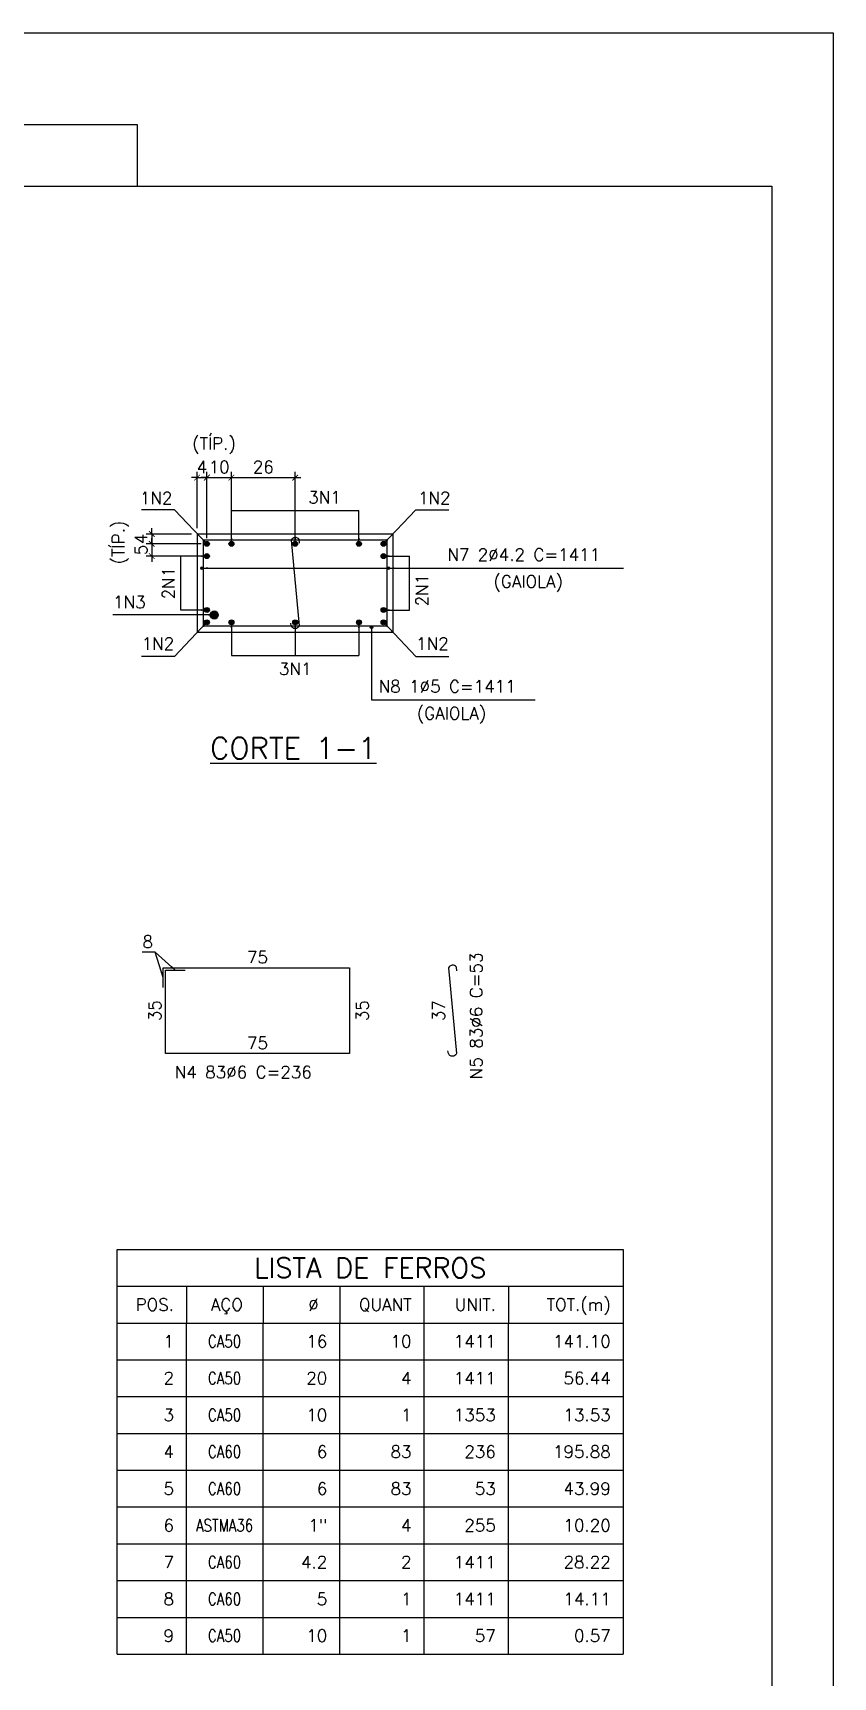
# Model space of a CAD drawing. Header units: centimetres. Extents: x 1658 to 19651, y 8082 to 11444.
# Drawn here: x 8162 to 9141, y 9433 to 11444 of the extents above; entities that cross this region are included whole.
import ezdxf
from ezdxf.enums import TextEntityAlignment as Align

# ---------------------------------------------------------------- set-up
doc = ezdxf.new("R2010")
doc.units = ezdxf.units.CM
doc.header["$LTSCALE"] = 50
doc.header["$MEASUREMENT"] = 0
doc.header["$PDMODE"] = 67
for name, color, linetype in [('COTAS-PRECON', 1, 'Continuous'), ('FORMATO-PRECON', 2, 'Continuous'), ('HACHURAS-PRECON', 1, 'Continuous'), ('LINHA-01-PRECON', 1, 'Continuous'), ('LINHA-02-PRECON', 2, 'Continuous'), ('LINHA-04-PRECON', 4, 'Continuous'), ('ListaF', 3, 'Continuous'), ('X1', 2, 'Continuous')]:
    doc.layers.add(name, color=color, linetype=linetype)
doc.styles.add('PRECON-ROMANS', font='romans.shx')
doc.styles.get("Standard").update_dxf_attribs({"font": 'romans.shx'})
doc.dimstyles.new('ESC50-50', dxfattribs={"dimscale": 50, "dimtxt": 0.2, "dimasz": 0.15, "dimexe": 0.15, "dimexo": 0.15, "dimgap": 0.08, "dimtad": 1, "dimdec": 1, "dimzin": 12, "dimdsep": 46, "dimtxsty": 'Standard', "dimblk": 'ARCHTICK', "dimcen": 0.09, "dimdle": 0.15, "dimclrd": 256, "dimclre": 256, "dimclrt": 2, "dimazin": 3, "dimtfac": 1, "dimtdec": 1, "dimtmove": 1, "dimatfit": 2, "dimfxl": 0.15, "dimtolj": 1, "dimtzin": 0, "dimarcsym": 0})
doc.dimstyles.new('ESC75-25', dxfattribs={"dimscale": 0, "dimtxt": 15, "dimasz": 7, "dimexe": 7, "dimexo": 7, "dimgap": 5.5, "dimtad": 1, "dimdec": 1, "dimlfac": 0.333333, "dimdsep": 46, "dimtxsty": 'Standard', "dimblk": 'ARCHTICK', "dimcen": 0.1, "dimdle": 7, "dimclrd": 256, "dimclre": 256, "dimclrt": 2, "dimadec": 0, "dimazin": 0, "dimtfac": 1, "dimtdec": 1, "dimtix": 1, "dimtmove": 2, "dimatfit": 3, "dimfxl": 1, "dimarcsym": 0})
doc.dimstyles.new('ESC75-75', dxfattribs={"dimscale": 0, "dimtxt": 15, "dimasz": 7, "dimexe": 7, "dimexo": 7, "dimgap": 5.5, "dimtad": 1, "dimdec": 1, "dimdsep": 46, "dimtxsty": 'Standard', "dimblk": 'ARCHTICK', "dimcen": 0.1, "dimdle": 7, "dimclrd": 256, "dimclre": 256, "dimclrt": 2, "dimadec": 0, "dimazin": 0, "dimtfac": 1, "dimtdec": 1, "dimtix": 1, "dimtmove": 2, "dimatfit": 3, "dimfxl": 1, "dimarcsym": 0})

# ---------------------------------------------------------------- blocks, each defined once
blk = doc.blocks.new('A$C2E607E54')
at = {"layer": 'FORMATO-PRECON', "color": 6}
blk.add_line((1835, 4050), (685, 4050), dxfattribs=at)
at = {"layer": 'FORMATO-PRECON'}
for points in [[(0, 4200), (2970, 4200), (2970, 0), (0, 0)], [(685, 3950), (1835, 3950), (1835, 4050), (685, 4050)]]:
    blk.add_lwpolyline(points, close=True, dxfattribs=at)
at = {"layer": 'FORMATO-PRECON', "color": 6}
blk.add_lwpolyline([(100, 3950), (2870, 3950), (2870, 100), (100, 100)], close=True, dxfattribs=at)
blk = doc.blocks.new('_ArchTick')
at = {"color": 0, "linetype": 'ByBlock', "const_width": 0.15}
blk.add_lwpolyline([(-0.5, -0.5), (0.5, 0.5)], dxfattribs=at)
blk = doc.blocks.new('*D165')
at = {"layer": 'Defpoints', "color": 0, "linetype": 'Continuous', "transparency": 16777216}
for p in [(8404.7, 10900), (8374.7, 10819), (8404.7, 10819)]:
    blk.add_point(p, dxfattribs=at)
at = {"layer": 'LINHA-01-PRECON', "linetype": 'Continuous', "lineweight": -2, "transparency": 16777216}
for p, q in [((8374.7, 10826), (8374.7, 10907)), ((8404.7, 10826), (8404.7, 10907)), ((8374.7, 10900), (8367.7, 10900)), ((8374.7, 10900), (8404.7, 10900)), ((8404.7, 10900), (8411.7, 10900))]:
    blk.add_line(p, q, dxfattribs=at)
at = {"layer": 'LINHA-01-PRECON', "linetype": 'Continuous', "lineweight": -2, "transparency": 16777216, "xscale": 7, "yscale": 7, "zscale": 7}
blk.add_blockref('_ArchTick', (8374.7, 10900), dxfattribs=at)
at = {"layer": 'LINHA-01-PRECON', "linetype": 'Continuous', "lineweight": -2, "transparency": 16777216, "xscale": 7, "yscale": 7, "zscale": 7, "rotation": 180}
blk.add_blockref('_ArchTick', (8404.7, 10900), dxfattribs=at)
at = {"layer": 'LINHA-01-PRECON', "color": 2, "linetype": 'Continuous', "transparency": 16777216, "insert": (8389.7, 10913), "char_height": 15, "attachment_point": 5}
blk.add_mtext('10', dxfattribs=at)
blk = doc.blocks.new('*D166')
at = {"layer": 'Defpoints', "color": 0, "linetype": 'Continuous', "transparency": 16777216}
for p in [(8307.2, 10804), (8374.7, 10819), (8374.7, 10804)]:
    blk.add_point(p, dxfattribs=at)
at = {"layer": 'LINHA-01-PRECON', "linetype": 'Continuous', "lineweight": -2, "transparency": 16777216}
for p, q in [((8307.2, 10819), (8307.2, 10826)), ((8367.7, 10819), (8300.2, 10819)), ((8367.7, 10804), (8300.2, 10804)), ((8307.2, 10819), (8307.2, 10804)), ((8307.2, 10804), (8307.2, 10797))]:
    blk.add_line(p, q, dxfattribs=at)
at = {"layer": 'LINHA-01-PRECON', "linetype": 'Continuous', "lineweight": -2, "transparency": 16777216, "xscale": 7, "yscale": 7, "zscale": 7}
for p, rotation in [((8307.2, 10819), 270), ((8307.2, 10804), 90)]:
    blk.add_blockref('_ArchTick', p, dxfattribs=dict(at, rotation=rotation))
at = {"layer": 'LINHA-01-PRECON', "color": 2, "linetype": 'Continuous', "transparency": 16777216, "insert": (8294.2, 10811.5), "char_height": 15, "attachment_point": 5, "rotation": 90}
blk.add_mtext('5', dxfattribs=at)
blk = doc.blocks.new('*D167')
at = {"layer": 'COTAS-PRECON', "lineweight": -2, "transparency": 16777216}
for p, q in [((8362.7, 10838), (8362.7, 10907)), ((8374.7, 10826), (8374.7, 10907)), ((8362.7, 10900), (8355.7, 10900)), ((8362.7, 10900), (8374.7, 10900)), ((8374.7, 10900), (8381.7, 10900))]:
    blk.add_line(p, q, dxfattribs=at)
at = {"layer": 'Defpoints', "color": 0, "transparency": 16777216}
for p in [(8374.7, 10900), (8362.7, 10831), (8374.7, 10819)]:
    blk.add_point(p, dxfattribs=at)
at = {"layer": 'COTAS-PRECON', "lineweight": -2, "transparency": 16777216, "xscale": 7, "yscale": 7, "zscale": 7}
blk.add_blockref('_ArchTick', (8362.7, 10900), dxfattribs=at)
at = {"layer": 'COTAS-PRECON', "lineweight": -2, "transparency": 16777216, "xscale": 7, "yscale": 7, "zscale": 7, "rotation": 180}
blk.add_blockref('_ArchTick', (8374.7, 10900), dxfattribs=at)
at = {"layer": 'COTAS-PRECON', "color": 2, "transparency": 16777216, "insert": (8368.7, 10913), "char_height": 15, "attachment_point": 5}
blk.add_mtext('4', dxfattribs=at)
blk = doc.blocks.new('*D168')
at = {"layer": 'COTAS-PRECON', "lineweight": -2, "transparency": 16777216}
for p, q in [((8355.7, 10831), (8300.2, 10831)), ((8307.2, 10831), (8307.2, 10838)), ((8307.2, 10831), (8307.2, 10819)), ((8367.7, 10819), (8300.2, 10819)), ((8307.2, 10819), (8307.2, 10812))]:
    blk.add_line(p, q, dxfattribs=at)
at = {"layer": 'Defpoints', "color": 0, "transparency": 16777216}
for p in [(8362.7, 10831), (8307.2, 10819), (8374.7, 10819)]:
    blk.add_point(p, dxfattribs=at)
at = {"layer": 'COTAS-PRECON', "lineweight": -2, "transparency": 16777216, "xscale": 7, "yscale": 7, "zscale": 7}
for p, rotation in [((8307.2, 10831), 270), ((8307.2, 10819), 90)]:
    blk.add_blockref('_ArchTick', p, dxfattribs=dict(at, rotation=rotation))
at = {"layer": 'COTAS-PRECON', "color": 2, "transparency": 16777216, "insert": (8294.2, 10825), "char_height": 15, "attachment_point": 5, "rotation": 90}
blk.add_mtext('4', dxfattribs=at)
blk = doc.blocks.new('*D169')
at = {"layer": 'Defpoints', "color": 0, "transparency": 16777216}
for p in [(8482.7, 10900), (8404.7, 10819), (8482.7, 10819)]:
    blk.add_point(p, dxfattribs=at)
at = {"layer": 'LINHA-01-PRECON', "lineweight": -2, "transparency": 16777216}
for p, q in [((8404.7, 10826), (8404.7, 10907)), ((8482.7, 10826), (8482.7, 10907)), ((8397.7, 10900), (8489.7, 10900))]:
    blk.add_line(p, q, dxfattribs=at)
at = {"layer": 'LINHA-01-PRECON', "lineweight": -2, "transparency": 16777216, "xscale": 7, "yscale": 7, "zscale": 7, "rotation": 180}
blk.add_blockref('_ArchTick', (8404.7, 10900), dxfattribs=at)
at = {"layer": 'LINHA-01-PRECON', "lineweight": -2, "transparency": 16777216, "xscale": 7, "yscale": 7, "zscale": 7}
blk.add_blockref('_ArchTick', (8482.7, 10900), dxfattribs=at)
at = {"layer": 'LINHA-01-PRECON', "color": 2, "transparency": 16777216, "insert": (8443.7, 10913), "char_height": 15, "attachment_point": 5}
blk.add_mtext('26', dxfattribs=at)
blk = doc.blocks.new('*D170')
at = {"layer": 'Defpoints', "color": 0, "linetype": 'Continuous', "transparency": 16777216}
for p in [(8324.1, 10195.4), (8549.1, 10195.4), (8549.1, 10195.4)]:
    blk.add_point(p, dxfattribs=at)
at = {"layer": 'LINHA-01-PRECON', "color": 2, "linetype": 'Continuous', "transparency": 16777216, "insert": (8436.6, 10208.4), "char_height": 15, "attachment_point": 5}
blk.add_mtext('75', dxfattribs=at)
blk = doc.blocks.new('*D171')
at = {"layer": 'Defpoints', "color": 0, "linetype": 'Continuous', "transparency": 16777216}
for p in [(8549.1, 10300.4), (8549.1, 10300.4), (8549.1, 10195.4)]:
    blk.add_point(p, dxfattribs=at)
at = {"layer": 'LINHA-01-PRECON', "color": 2, "linetype": 'Continuous', "transparency": 16777216, "insert": (8565, 10247.9), "char_height": 15, "attachment_point": 5, "rotation": 90}
blk.add_mtext('35', dxfattribs=at)
blk = doc.blocks.new('*D172')
at = {"layer": 'Defpoints', "color": 0, "linetype": 'Continuous', "transparency": 16777216}
for p in [(8324.1, 10300.4), (8324.1, 10300.4), (8549.1, 10300.4)]:
    blk.add_point(p, dxfattribs=at)
at = {"layer": 'LINHA-01-PRECON', "color": 2, "linetype": 'Continuous', "transparency": 16777216, "insert": (8436.6, 10313.4), "char_height": 15, "attachment_point": 5}
blk.add_mtext('75', dxfattribs=at)
blk = doc.blocks.new('*D173')
at = {"layer": 'Defpoints', "color": 0, "linetype": 'Continuous', "transparency": 16777216}
for p in [(8324.1, 10300.4), (8324.1, 10300.4), (8324.1, 10195.4)]:
    blk.add_point(p, dxfattribs=at)
at = {"layer": 'LINHA-01-PRECON', "color": 2, "linetype": 'Continuous', "transparency": 16777216, "insert": (8311.1, 10247.9), "char_height": 15, "attachment_point": 5, "rotation": 90}
blk.add_mtext('35', dxfattribs=at)
blk = doc.blocks.new('AconListBlock_brStd0')
at = {"color": 2}
for p, q in [((0, 0), (0, 1.2)), ((0, 1.2), (8.25, 1.2)), ((8.25, 1.2), (8.25, 0)), ((0, 0.6), (8.25, 0.6)), ((1.13, 0.6), (1.13, 0)), ((2.38, 0.6), (2.38, 0)), ((3.63, 0.6), (3.63, 0)), ((5, 0.6), (5, 0)), ((6.38, 0.6), (6.38, 0)), ((0, 0), (8.25, 0))]:
    blk.add_line(p, q, dxfattribs=at)
at = {"color": 4}
blk.add_text('LISTA DE FERROS', height=0.325, dxfattribs=at).set_placement((4.125, 0.9), align=Align.MIDDLE_CENTER)
at = {"color": 2}
for s, p in [('POS.', (0.925, 0.3)), ('AÇO', (2.05, 0.3)), ('Ø ', (3.425, 0.3)), ('QUANT', (4.8, 0.3)), ('UNIT.', (6.175, 0.3)), ('TOT.(m)', (8.05, 0.3))]:
    blk.add_text(s, height=0.2, dxfattribs=at).set_placement(p, align=Align.MIDDLE_RIGHT)

msp = doc.modelspace()

# ---------------------------------------------------------------- hatches: boundary and pattern name
at = {"layer": 'LINHA-01-PRECON', "linetype": 'Continuous'}
h = msp.add_hatch(color=256, dxfattribs=at)
h.dxf.hatch_style = 1
edge = h.paths.add_edge_path()
edge.add_arc((8374.71, 10818.98), 3, 0, 360)
h = msp.add_hatch(color=256, dxfattribs=at)
h.dxf.hatch_style = 1
edge = h.paths.add_edge_path()
edge.add_arc((8404.71, 10818.98), 3, 0, 360)
h = msp.add_hatch(color=256, dxfattribs=at)
h.dxf.hatch_style = 1
edge = h.paths.add_edge_path()
edge.add_arc((8482.71, 10818.98), 3, 0, 360)
h = msp.add_hatch(color=256, dxfattribs=at)
h.dxf.hatch_style = 1
edge = h.paths.add_edge_path()
edge.add_arc((8560.71, 10818.98), 3, 0, 360)
h = msp.add_hatch(color=256, dxfattribs=at)
h.dxf.hatch_style = 1
edge = h.paths.add_edge_path()
edge.add_arc((8590.71, 10818.98), 3, 0, 360)
h = msp.add_hatch(color=256, dxfattribs=at)
h.dxf.hatch_style = 1
edge = h.paths.add_edge_path()
edge.add_arc((8374.71, 10803.98), 3, 0, 360)
h = msp.add_hatch(color=256, dxfattribs=at)
h.dxf.hatch_style = 1
edge = h.paths.add_edge_path()
edge.add_arc((8590.71, 10803.98), 3, 0, 360)
h = msp.add_hatch(color=256, dxfattribs=at)
h.dxf.hatch_style = 1
edge = h.paths.add_edge_path()
edge.add_arc((8368.71, 10789.21), 1.5, 0, 360)
h = msp.add_hatch(color=256, dxfattribs=at)
h.dxf.hatch_style = 1
edge = h.paths.add_edge_path()
edge.add_arc((8596.71, 10789.21), 1.5, 0, 360)
h = msp.add_hatch(color=256, dxfattribs=at)
h.dxf.hatch_style = 1
edge = h.paths.add_edge_path()
edge.add_arc((8374.71, 10737.98), 3, 0, 360)
h = msp.add_hatch(color=256, dxfattribs=at)
h.dxf.hatch_style = 1
edge = h.paths.add_edge_path()
edge.add_arc((8590.71, 10737.98), 3, 0, 360)
h = msp.add_hatch(color=256, dxfattribs=at)
h.dxf.hatch_style = 1
edge = h.paths.add_edge_path()
edge.add_arc((8374.71, 10722.98), 3, 0, 360)
h = msp.add_hatch(color=256, dxfattribs=at)
h.dxf.hatch_style = 1
edge = h.paths.add_edge_path()
edge.add_arc((8404.71, 10722.98), 3, 0, 360)
h = msp.add_hatch(color=256, dxfattribs=at)
h.dxf.hatch_style = 1
edge = h.paths.add_edge_path()
edge.add_arc((8482.71, 10722.98), 3, 0, 360)
h = msp.add_hatch(color=256, dxfattribs=at)
h.dxf.hatch_style = 1
edge = h.paths.add_edge_path()
edge.add_arc((8560.71, 10722.98), 3, 0, 360)
h = msp.add_hatch(color=256, dxfattribs=at)
h.dxf.hatch_style = 1
edge = h.paths.add_edge_path()
edge.add_arc((8590.71, 10722.98), 3, 0, 360)
h = msp.add_hatch(color=256, dxfattribs=at)
h.dxf.hatch_style = 1
edge = h.paths.add_edge_path()
edge.add_arc((8576.08, 10716.98), 1.5, 0, 360)
at = {"layer": 'LINHA-04-PRECON'}
h = msp.add_hatch(color=256, dxfattribs=at)
h.dxf.hatch_style = 1
edge = h.paths.add_edge_path()
edge.add_arc((8383.71, 10731.98), 4.95, 0, 360)

# ---------------------------------------------------------------- linework, layer by layer
at = {"layer": 'LINHA-01-PRECON', "linetype": 'Continuous'}
for centre, radius in [((8374.71, 10818.98), 3), ((8404.71, 10818.98), 3), ((8482.71, 10818.98), 3), ((8560.71, 10818.98), 3), ((8590.71, 10818.98), 3), ((8374.71, 10803.98), 3), ((8590.71, 10803.98), 3), ((8368.71, 10789.21), 1.5), ((8596.71, 10789.21), 1.5), ((8374.71, 10737.98), 3), ((8590.71, 10737.98), 3), ((8374.71, 10722.98), 3), ((8404.71, 10722.98), 3), ((8482.71, 10722.98), 3), ((8560.71, 10722.98), 3), ((8590.71, 10722.98), 3), ((8576.08, 10716.98), 1.5)]:
    msp.add_circle(centre, radius, dxfattribs=at)
at = {"layer": 'LINHA-02-PRECON'}
msp.add_lwpolyline([(8362.71, 10710.98), (8602.71, 10710.98), (8602.71, 10830.98), (8362.71, 10830.98)], close=True, dxfattribs=at)
at = {"layer": 'LINHA-04-PRECON', "ltscale": 0.5}
msp.add_lwpolyline([(8370.21, 10718.48), (8595.21, 10718.48), (8595.21, 10823.48), (8370.21, 10823.48)], close=True, dxfattribs=at)
at = {"layer": 'LINHA-04-PRECON', "linetype": 'Continuous'}
for points in [[(8488.16, 10819.86), (8487.62, 10824.22, 0.5637508), (8477.71, 10823.48), (8487.71, 10718.48, -0.6429706), (8477.71, 10718.48), (8477.26, 10722.1)], [(8680.54, 10296.77), (8679.99, 10301.13, 0.5637508), (8670.08, 10300.39), (8680.08, 10195.39, -0.6429706), (8670.08, 10195.39), (8669.63, 10199.01)]]:
    msp.add_lwpolyline(points, format="xyb", dxfattribs=at)
at = {"layer": 'LINHA-04-PRECON'}
msp.add_lwpolyline([(8321.07, 10276.39), (8321.07, 10300.39), (8549.07, 10300.39), (8549.07, 10195.39), (8324.07, 10195.39), (8324.07, 10297.39), (8348.07, 10297.39)], dxfattribs=at)
msp.add_circle((8383.71, 10731.98), 4.95, dxfattribs=at)
at = {"layer": 'ListaF', "color": 2}
for p, q in [((8265.06, 9460.92), (8265.06, 9865.92)), ((8265.06, 9865.92), (8883.81, 9865.92)), ((8349.44, 9865.92), (8349.44, 9460.92)), ((8443.19, 9865.92), (8443.19, 9460.92)), ((8536.94, 9865.92), (8536.94, 9460.92)), ((8640.06, 9865.92), (8640.06, 9460.92)), ((8743.19, 9865.92), (8743.19, 9460.92)), ((8883.81, 9865.92), (8883.81, 9460.92)), ((8265.06, 9820.92), (8883.81, 9820.92)), ((8265.06, 9775.92), (8883.81, 9775.92)), ((8265.06, 9730.92), (8883.81, 9730.92)), ((8265.06, 9685.92), (8883.81, 9685.92)), ((8265.06, 9640.92), (8883.81, 9640.92)), ((8265.06, 9595.92), (8883.81, 9595.92)), ((8265.06, 9550.92), (8883.81, 9550.92)), ((8265.06, 9505.92), (8883.81, 9505.92)), ((8265.06, 9460.92), (8883.81, 9460.92))]:
    msp.add_line(p, q, dxfattribs=at)

# ---------------------------------------------------------------- block references
at = {"layer": 'HACHURAS-PRECON', "xscale": 0.7499999999999996, "yscale": 0.7499999999999996, "zscale": 0.7499999999999996}
msp.add_blockref('A$C2E607E54', (6913.36, 8293.94), dxfattribs=at)
at = {"layer": 'ListaF', "xscale": 75, "yscale": 75, "zscale": 75}
msp.add_blockref('AconListBlock_brStd0', (8265.06, 9865.92), dxfattribs=at)

# ---------------------------------------------------------------- texts
at = {"layer": 'LINHA-01-PRECON', "color": 2, "linetype": 'Continuous', "char_height": 15, "attachment_point": 5}
for s, insert in [('(TÍP.)', (8383.32, 10939.21)), ('1N2', (8312.59, 10874.99)), ('3N1', (8518.62, 10875.87)), ('1N2', (8652.84, 10874.99)), ('(GAIOLA)', (8767.77, 10770.38)), ('1N3', (8279.79, 10747.68)), ('1N2', (8314.8, 10696.91)), ('1N2', (8650.63, 10696.91)), ('3N1', (8482.71, 10666.08)), ('(GAIOLA)', (8673.87, 10609.26)), ('8', (8302.3, 10332.31))]:
    msp.add_mtext(s, dxfattribs=dict(at, insert=insert))
at = {"layer": 'LINHA-01-PRECON', "color": 2, "linetype": 'Continuous', "char_height": 15, "attachment_point": 5, "rotation": 90}
for s, insert in [('(TÍP.)', (8268.88, 10820.72)), ('2N1', (8327.58, 10770.98)), ('2N1', (8637.85, 10762.5)), ('37', (8658.12, 10247.89))]:
    msp.add_mtext(s, dxfattribs=dict(at, insert=insert))
at = {"layer": 'LINHA-01-PRECON', "color": 4, "insert": (8480.38, 10569.01), "char_height": 26.25, "attachment_point": 5}
msp.add_mtext('{\\LCORTE 1-1}', dxfattribs=at)
at = {"layer": 'ListaF', "color": 3, "char_height": 15}
for s, insert, attachment_point in [('1', (8334.44, 9843.42), 6), ('{\\W0.8;CA50}', (8396.31, 9843.42), 5), ('16', (8521.94, 9843.42), 6), ('10', (8625.06, 9843.42), 6), ('1411', (8728.19, 9843.42), 6), ('141.10', (8868.81, 9843.42), 6), ('2', (8334.44, 9798.42), 6), ('{\\W0.8;CA50}', (8396.31, 9798.42), 5), ('20', (8521.94, 9798.42), 6), ('4', (8625.06, 9798.42), 6), ('1411', (8728.19, 9798.42), 6), ('56.44', (8868.81, 9798.42), 6), ('3', (8334.44, 9753.42), 6), ('{\\W0.8;CA50}', (8396.31, 9753.42), 5), ('10', (8521.94, 9753.42), 6), ('1', (8625.06, 9753.42), 6), ('1353', (8728.19, 9753.42), 6), ('13.53', (8868.81, 9753.42), 6), ('4', (8334.44, 9708.42), 6), ('{\\W0.8;CA60}', (8396.31, 9708.42), 5), ('6', (8521.94, 9708.42), 6), ('83', (8625.06, 9708.42), 6), ('236', (8728.19, 9708.42), 6), ('195.88', (8868.81, 9708.42), 6), ('5', (8334.44, 9663.42), 6), ('{\\W0.8;CA60}', (8396.31, 9663.42), 5), ('6', (8521.94, 9663.42), 6), ('83', (8625.06, 9663.42), 6), ('53', (8728.19, 9663.42), 6), ('43.99', (8868.81, 9663.42), 6), ('6', (8334.44, 9618.42), 6), ('{\\W0.8;ASTMA36}', (8396.31, 9618.42), 5), ('1"', (8521.94, 9618.42), 6), ('4', (8625.06, 9618.42), 6), ('255', (8728.19, 9618.42), 6), ('10.20', (8868.81, 9618.42), 6), ('7', (8334.44, 9573.42), 6), ('{\\W0.8;CA60}', (8396.31, 9573.42), 5), ('4.2', (8521.94, 9573.42), 6), ('2', (8625.06, 9573.42), 6), ('1411', (8728.19, 9573.42), 6), ('28.22', (8868.81, 9573.42), 6), ('8', (8334.44, 9528.42), 6), ('{\\W0.8;CA60}', (8396.31, 9528.42), 5), ('5', (8521.94, 9528.42), 6), ('1', (8625.06, 9528.42), 6), ('1411', (8728.19, 9528.42), 6), ('14.11', (8868.81, 9528.42), 6), ('9', (8334.44, 9483.42), 6), ('{\\W0.8;CA50}', (8396.31, 9483.42), 5), ('10', (8521.94, 9483.42), 6), ('1', (8625.06, 9483.42), 6), ('57', (8728.19, 9483.42), 6), ('0.57', (8868.81, 9483.42), 6)]:
    msp.add_mtext(s, dxfattribs=dict(at, insert=insert, attachment_point=attachment_point))
at = {"layer": 'X1', "style": 'PRECON-ROMANS'}
for s, p in [('N7 2%%C4.2 C=1411', (8668.74, 10798.23)), ('N8 1%%C5 C=1411', (8584.83, 10637.11)), ('N4 83%%C6 C=236', (8335.29, 10165.24))]:
    msp.add_text(s, height=15, dxfattribs=at).set_placement(p)
msp.add_text('N5 83%%C6 C=53', height=15, rotation=90, dxfattribs=at).set_placement((8711.65, 10164.2))

# ---------------------------------------------------------------- dimensions: what is measured, and where the dimension line sits
at = {"layer": 'COTAS-PRECON'}
dim = msp.add_linear_dim(base=(8374.71, 10900.01), p1=(8362.71, 10830.98), p2=(8374.71, 10818.98), dimstyle='ESC75-25', override={"dimscale": 1}, dxfattribs=at)
dim.commit()
dim.dimension.update_dxf_attribs({"geometry": '*D167', "text_midpoint": (8368.71, 10913.01)})
dim = msp.add_linear_dim(base=(8307.15, 10818.98), p1=(8362.71, 10830.98), p2=(8374.71, 10818.98), angle=90, dimstyle='ESC75-25', override={"dimscale": 1}, dxfattribs=at)
dim.commit()
dim.dimension.update_dxf_attribs({"geometry": '*D168', "text_midpoint": (8294.15, 10824.98)})
at = {"layer": 'LINHA-01-PRECON', "linetype": 'Continuous'}
for base, p1, p2, override, picture, middle in [((8404.71, 10900.01), (8374.71, 10818.98), (8404.71, 10818.98), {"dimscale": 1}, '*D165', (8389.71, 10913.01)), ((8324.07, 10300.39), (8549.07, 10300.39), (8324.07, 10300.39), {"dimscale": 1, "dimse1": 1, "dimse2": 1, "dimsd1": 1, "dimsd2": 1}, '*D172', (8436.57, 10313.39)), ((8549.07, 10195.39), (8324.07, 10195.39), (8549.07, 10195.39), {"dimscale": 1, "dimse1": 1, "dimse2": 1, "dimsd1": 1, "dimsd2": 1}, '*D170', (8436.57, 10208.39))]:
    dim = msp.add_linear_dim(base=base, p1=p1, p2=p2, dimstyle='ESC75-25', override=override, dxfattribs=at)
    dim.commit()
    dim.dimension.update_dxf_attribs({"geometry": picture, "text_midpoint": middle})
at = {"layer": 'LINHA-01-PRECON'}
dim = msp.add_linear_dim(base=(8482.71, 10900.01), p1=(8404.71, 10818.98), p2=(8482.71, 10818.98), dimstyle='ESC75-25', override={"dimscale": 1}, dxfattribs=at)
dim.commit()
dim.dimension.update_dxf_attribs({"geometry": '*D169', "text_midpoint": (8443.71, 10913.01)})
at = {"layer": 'LINHA-01-PRECON', "linetype": 'Continuous'}
for base, p1, p2, override, picture, middle in [((8307.15, 10803.98), (8374.71, 10818.98), (8374.71, 10803.98), {"dimscale": 1}, '*D166', (8294.15, 10811.48)), ((8324.07, 10300.39), (8324.07, 10195.39), (8324.07, 10300.39), {"dimscale": 1, "dimse1": 1, "dimse2": 1, "dimsd1": 1, "dimsd2": 1}, '*D173', (8311.07, 10247.89))]:
    dim = msp.add_linear_dim(base=base, p1=p1, p2=p2, angle=90, dimstyle='ESC75-25', override=override, dxfattribs=at)
    dim.commit()
    dim.dimension.update_dxf_attribs({"geometry": picture, "text_midpoint": middle})
dim = msp.add_linear_dim(base=(8549.07, 10300.39), p1=(8549.07, 10195.39), p2=(8549.07, 10300.39), angle=90, dimstyle='ESC75-25', override={"dimscale": 1, "dimse1": 1, "dimse2": 1, "dimsd1": 1, "dimsd2": 1}, dxfattribs=at)
dim.commit()
dim.dimension.update_dxf_attribs({"geometry": '*D171', "text_midpoint": (8565.03, 10247.89), "dimtype": 160})

# ---------------------------------------------------------------- leaders
at = {"layer": 'COTAS-PRECON'}
for points, dimstyle, override in [([(8374.71, 10818.98), (8335.09, 10860.76), (8294.61, 10860.76)], 'ESC75-25', {"dimscale": 1}), ([(8590.71, 10818.98), (8630.33, 10860.76), (8670.81, 10860.76)], 'ESC75-25', {"dimscale": 1}), ([(8368.71, 10789.21), (8884.42, 10789.21)], 'ESC50-50', {"dimgap": 0.08, "dimtad": 1}), ([(8596.71, 10789.21), (8884.42, 10789.21)], 'ESC50-50', {"dimgap": 0.08, "dimtad": 1}), ([(8374.71, 10722.98), (8335.09, 10681.2), (8294.61, 10681.2)], 'ESC75-25', {"dimscale": 1}), ([(8590.71, 10722.98), (8630.33, 10681.2), (8670.81, 10681.2)], 'ESC75-25', {"dimscale": 1}), ([(8576.08, 10716.98), (8576.08, 10628.09), (8776.19, 10628.09)], 'ESC50-50', {"dimgap": 0.08, "dimtad": 1})]:
    msp.add_leader(points, dimstyle=dimstyle, override=override, dxfattribs=at)
at = {"layer": 'LINHA-01-PRECON'}
for points in [[(8404.71, 10818.98), (8404.71, 10859.63), (8560.71, 10859.63)], [(8482.71, 10818.98), (8482.71, 10859.63)], [(8560.71, 10818.98), (8560.71, 10859.63)], [(8374.71, 10803.98), (8342.95, 10803.98)], [(8374.71, 10737.98), (8342.95, 10737.98), (8342.95, 10803.98)], [(8590.71, 10803.98), (8622.48, 10803.98)], [(8590.71, 10737.98), (8622.48, 10737.98), (8622.48, 10803.98)], [(8383.71, 10731.98), (8259.61, 10731.98)], [(8404.71, 10722.98), (8404.71, 10682.33), (8560.71, 10682.33)], [(8482.71, 10722.98), (8482.71, 10682.33)], [(8560.71, 10722.98), (8560.71, 10682.33)]]:
    msp.add_leader(points, dimstyle='ESC75-25', override={"dimscale": 1}, dxfattribs=at)
at = {"layer": 'LINHA-01-PRECON', "linetype": 'Continuous'}
for points in [[(8321.07, 10288.39), (8311.5, 10319.62), (8295.33, 10319.62)], [(8336.07, 10297.39), (8311.5, 10319.62)]]:
    msp.add_leader(points, dimstyle='ESC75-75', override={"dimscale": 1, "dimtad": 0}, dxfattribs=at)

doc.saveas('drawing.dxf')
